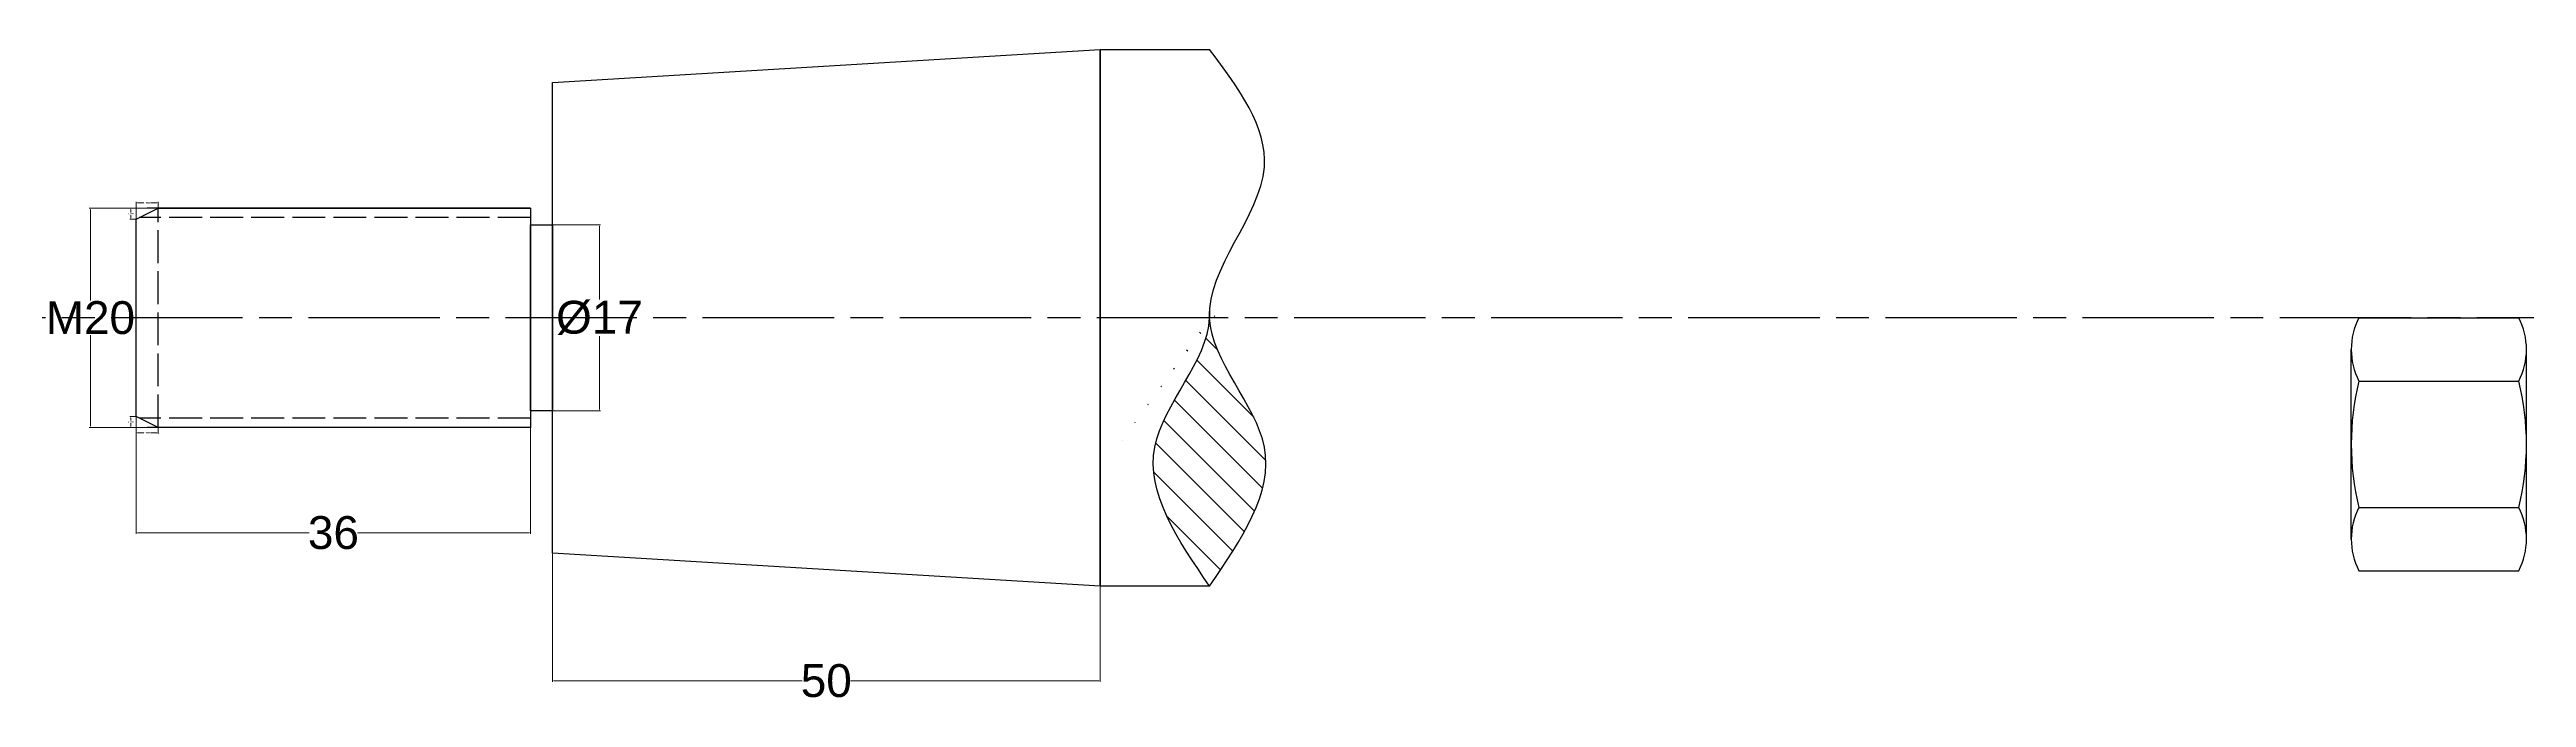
# Model space of a CAD drawing. Header units: inches. Extents: x -831 to 562, y -423 to 205.
# Drawn here: x 336 to 562.1, y 125.3 to 184.5 of the extents above; entities that cross this region are included whole.
import ezdxf

# ---------------------------------------------------------------- set-up
doc = ezdxf.new("R2010")
doc.units = ezdxf.units.IN
doc.header["$MEASUREMENT"] = 0
for name, pattern in [('AM_ISO02W050x2', [3.75, 3, -0.75]), ('AM_ISO08W050', [18, 12, -1.5, 3, -1.5]), ('AM_ISO08W050x2', [9, 6, -0.75, 1.5, -0.75])]:
    doc.linetypes.add(name, pattern=pattern)
doc.layers.add('AM_5', color=3, linetype='Continuous', lineweight=15)
doc.styles.get("Standard").update_dxf_attribs({"font": 'arial.ttf'})
doc.dimstyles.new('AM_ANSI$0', dxfattribs={"dimtxt": 0.12, "dimasz": 0.12, "dimexe": 0.1, "dimexo": 0.05, "dimgap": 0.06, "dimtad": 0, "dimtih": 1, "dimtoh": 1, "dimdec": 4, "dimzin": 7, "dimdsep": 46, "dimtxsty": 'Standard', "dimcen": 0, "dimclrd": 256, "dimclre": 256, "dimclrt": 2, "dimadec": 0, "dimazin": 2, "dimtp": 0.1, "dimtm": 0.1, "dimtfac": 0.71, "dimtdec": 4, "dimtofl": 0, "dimtmove": 0, "dimatfit": 3, "dimfxl": 1, "dimtolj": 1, "dimtzin": 7, "dimlwd": -1, "dimlwe": -1, "dimarcsym": 1})

# ---------------------------------------------------------------- blocks, each defined once
blk = doc.blocks.new('*D25')
at = {"layer": 'AM_5', "linetype": 'ByBlock', "transparency": 16777216}
for p, q in [((343.8734070405349, 169.0246814385515), (343.8734070405349, 170.5746814385515)), ((343.9934070405349, 170.4746814385515), (344.5635025384885, 170.4746814385515)), ((345.7534070405349, 170.4746814385515), (345.1833115425812, 170.4746814385515)), ((345.8734070405349, 170.0246814385515), (345.8734070405349, 170.5746814385515))]:
    blk.add_line(p, q, dxfattribs=at)
at = {"layer": 'AM_5', "transparency": 16777216}
for points in [[(343.9934070405349, 170.4946814385515), (343.9934070405349, 170.4546814385515), (343.8734070405349, 170.4746814385515)], [(345.7534070405349, 170.4946814385515), (345.7534070405349, 170.4546814385515), (345.8734070405349, 170.4746814385515)]]:
    blk.add_solid(points, dxfattribs=at)
at = {"layer": 'Defpoints', "color": 0, "transparency": 16777216}
for p in [(345.8734070405349, 170.4746814385515), (345.8734070405349, 169.9746814385515), (343.8734070405349, 168.9746814385515)]:
    blk.add_point(p, dxfattribs=at)
at = {"layer": 'AM_5', "color": 2, "transparency": 16777216, "insert": (344.8734070405349, 170.4746814385515), "char_height": 0.12, "attachment_point": 5}
blk.add_mtext('\\A1;2.0000', dxfattribs=at)
blk = doc.blocks.new('*D26')
at = {"layer": 'AM_5', "linetype": 'ByBlock', "transparency": 16777216}
for p, q in [((345.823407040535, 169.9746814385515), (343.2734070405351, 169.9746814385515)), ((343.3734070405351, 169.8546814385515), (343.3734070405351, 169.5959501970781)), ((343.823407040535, 168.9746814385515), (343.2734070405351, 168.9746814385515)), ((343.3734070405351, 169.0946814385515), (343.3734070405351, 169.3534126800249))]:
    blk.add_line(p, q, dxfattribs=at)
at = {"layer": 'AM_5', "transparency": 16777216}
for points in [[(343.3534070405351, 169.8546814385515), (343.3934070405351, 169.8546814385515), (343.3734070405351, 169.9746814385515)], [(343.3534070405351, 169.0946814385515), (343.3934070405351, 169.0946814385515), (343.3734070405351, 168.9746814385515)]]:
    blk.add_solid(points, dxfattribs=at)
at = {"layer": 'Defpoints', "color": 0, "transparency": 16777216}
for p in [(345.873407040535, 169.9746814385515), (343.3734070405351, 168.9746814385515), (343.873407040535, 168.9746814385515)]:
    blk.add_point(p, dxfattribs=at)
at = {"layer": 'AM_5', "color": 2, "transparency": 16777216, "insert": (343.3734070405351, 169.4746814385514), "char_height": 0.12, "attachment_point": 5}
blk.add_mtext('\\A1;1.0000', dxfattribs=at)
blk = doc.blocks.new('*D27')
at = {"layer": 'AM_5', "linetype": 'ByBlock', "transparency": 16777216}
for p, q in [((343.8734070405349, 150.9246814385515), (343.8734070405349, 149.3746814385515)), ((343.9934070405349, 149.4746814385515), (344.5635025384885, 149.4746814385515)), ((345.7534070405349, 149.4746814385515), (345.1833115425812, 149.4746814385515)), ((345.8734070405349, 149.9246814385515), (345.8734070405349, 149.3746814385515))]:
    blk.add_line(p, q, dxfattribs=at)
at = {"layer": 'AM_5', "transparency": 16777216}
for points in [[(343.9934070405349, 149.4946814385515), (343.9934070405349, 149.4546814385515), (343.8734070405349, 149.4746814385515)], [(345.7534070405349, 149.4946814385515), (345.7534070405349, 149.4546814385515), (345.8734070405349, 149.4746814385515)]]:
    blk.add_solid(points, dxfattribs=at)
at = {"layer": 'Defpoints', "color": 0, "transparency": 16777216}
for p in [(343.8734070405349, 150.9746814385515), (345.8734070405349, 149.9746814385515), (345.8734070405349, 149.4746814385515)]:
    blk.add_point(p, dxfattribs=at)
at = {"layer": 'AM_5', "color": 2, "transparency": 16777216, "insert": (344.8734070405349, 149.4746814385515), "char_height": 0.12, "attachment_point": 5}
blk.add_mtext('\\A1;2.0000', dxfattribs=at)
blk = doc.blocks.new('*D28')
at = {"layer": 'AM_5', "linetype": 'ByBlock', "transparency": 16777216}
for p, q in [((343.823407040535, 150.9746814385515), (343.2734070405351, 150.9746814385515)), ((345.823407040535, 149.9746814385515), (343.2734070405351, 149.9746814385515)), ((343.3734070405351, 150.8546814385515), (343.3734070405351, 150.5959501970781)), ((343.3734070405351, 150.0946814385515), (343.3734070405351, 150.3534126800249))]:
    blk.add_line(p, q, dxfattribs=at)
at = {"layer": 'AM_5', "transparency": 16777216}
for points in [[(343.3534070405351, 150.8546814385515), (343.3934070405351, 150.8546814385515), (343.3734070405351, 150.9746814385515)], [(343.3534070405351, 150.0946814385515), (343.3934070405351, 150.0946814385515), (343.3734070405351, 149.9746814385515)]]:
    blk.add_solid(points, dxfattribs=at)
at = {"layer": 'Defpoints', "color": 0, "transparency": 16777216}
for p in [(343.3734070405351, 150.9746814385515), (343.873407040535, 150.9746814385515), (345.873407040535, 149.9746814385515)]:
    blk.add_point(p, dxfattribs=at)
at = {"layer": 'AM_5', "color": 2, "transparency": 16777216, "insert": (343.3734070405351, 150.4746814385514), "char_height": 0.12, "attachment_point": 5}
blk.add_mtext('\\A1;1.0000', dxfattribs=at)
blk = doc.blocks.new('*D66')
at = {"layer": 'AM_5', "linetype": 'ByBlock', "transparency": 16777216}
for p, q in [((343.8734070405349, 150.9246814385515), (343.8734070405349, 140.2464945705664)), ((379.8734070405349, 149.9246814385515), (379.8734070405349, 140.2464945705664)), ((343.9934070405349, 140.3464945705664), (359.6667494689114, 140.3464945705664)), ((379.7534070405349, 140.3464945705664), (364.0800646121583, 140.3464945705664))]:
    blk.add_line(p, q, dxfattribs=at)
at = {"layer": 'AM_5', "transparency": 16777216}
for points in [[(343.9934070405349, 140.3664945705664), (343.9934070405349, 140.3264945705664), (343.8734070405349, 140.3464945705664)], [(379.7534070405349, 140.3664945705664), (379.7534070405349, 140.3264945705664), (379.8734070405349, 140.3464945705664)]]:
    blk.add_solid(points, dxfattribs=at)
at = {"layer": 'Defpoints', "color": 0, "transparency": 16777216}
for p in [(343.8734070405349, 150.9746814385515), (379.8734070405349, 149.9746814385515), (343.8734070405349, 140.3464945705664)]:
    blk.add_point(p, dxfattribs=at)
at = {"layer": 'AM_5', "color": 2, "transparency": 16777216, "insert": (361.8734070405349, 140.3464945705664), "char_height": 0.12, "attachment_point": 5}
blk.add_mtext('\\A1;{\\H3;36}', dxfattribs=at)
blk = doc.blocks.new('*D67')
at = {"layer": 'AM_5', "linetype": 'ByBlock', "transparency": 16777216}
for p, q in [((381.8734070405349, 138.4246814385515), (381.8734070405349, 126.7297005297045)), ((431.8734070405349, 135.4246814385515), (431.8734070405349, 126.7297005297045)), ((381.9934070405349, 126.8297005297045), (404.6698190459919, 126.8297005297045)), ((431.7534070405349, 126.8297005297045), (409.0769950350779, 126.8297005297045))]:
    blk.add_line(p, q, dxfattribs=at)
at = {"layer": 'AM_5', "transparency": 16777216}
for points in [[(381.9934070405349, 126.8497005297045), (381.9934070405349, 126.8097005297045), (381.8734070405349, 126.8297005297045)], [(431.7534070405349, 126.8497005297045), (431.7534070405349, 126.8097005297045), (431.8734070405349, 126.8297005297045)]]:
    blk.add_solid(points, dxfattribs=at)
at = {"layer": 'Defpoints', "color": 0, "transparency": 16777216}
for p in [(381.8734070405349, 138.4746814385515), (431.8734070405349, 135.4746814385515), (381.8734070405349, 126.8297005297045)]:
    blk.add_point(p, dxfattribs=at)
at = {"layer": 'AM_5', "color": 2, "transparency": 16777216, "insert": (406.8734070405349, 126.8297005297045), "char_height": 0.12, "attachment_point": 5}
blk.add_mtext('\\A1;{\\H3;50}', dxfattribs=at)
blk = doc.blocks.new('*D68')
at = {"layer": 'AM_5', "linetype": 'ByBlock', "transparency": 16777216}
for p, q in [((381.923407040535, 168.4746814385515), (386.2644399905499, 168.4746814385515)), ((386.1644399905499, 168.3546814385515), (386.1644399905499, 161.65030217525)), ((386.1644399905499, 151.5946814385515), (386.1644399905499, 158.299060701853)), ((381.923407040535, 151.4746814385515), (386.2644399905499, 151.4746814385515))]:
    blk.add_line(p, q, dxfattribs=at)
at = {"layer": 'AM_5', "transparency": 16777216}
for points in [[(386.1444399905499, 168.3546814385515), (386.1844399905499, 168.3546814385515), (386.1644399905499, 168.4746814385515)], [(386.1444399905499, 151.5946814385515), (386.1844399905499, 151.5946814385515), (386.1644399905499, 151.4746814385515)]]:
    blk.add_solid(points, dxfattribs=at)
at = {"layer": 'Defpoints', "color": 0, "transparency": 16777216}
for p in [(381.873407040535, 168.4746814385515), (381.873407040535, 151.4746814385515), (386.1644399905499, 151.4746814385515)]:
    blk.add_point(p, dxfattribs=at)
at = {"layer": 'AM_5', "color": 2, "transparency": 16777216, "insert": (386.1644399905499, 159.9746814385514), "char_height": 0.12, "attachment_point": 5}
blk.add_mtext('\\A1;{\\H3;%%C17}', dxfattribs=at)
blk = doc.blocks.new('*D69')
at = {"layer": 'AM_5', "linetype": 'ByBlock', "transparency": 16777216}
for p, q in [((345.823407040535, 169.9746814385515), (339.5827669048711, 169.9746814385515)), ((339.6827669048711, 169.8546814385515), (339.6827669048711, 161.5664004017166)), ((339.6827669048711, 150.0946814385515), (339.6827669048711, 158.3829624753864)), ((345.823407040535, 149.9746814385515), (339.5827669048711, 149.9746814385515))]:
    blk.add_line(p, q, dxfattribs=at)
at = {"layer": 'AM_5', "transparency": 16777216}
for points in [[(339.6627669048711, 169.8546814385515), (339.7027669048711, 169.8546814385515), (339.6827669048711, 169.9746814385515)], [(339.6627669048711, 150.0946814385515), (339.7027669048711, 150.0946814385515), (339.6827669048711, 149.9746814385515)]]:
    blk.add_solid(points, dxfattribs=at)
at = {"layer": 'Defpoints', "color": 0, "transparency": 16777216}
for p in [(345.873407040535, 169.9746814385515), (339.6827669048711, 149.9746814385515), (345.873407040535, 149.9746814385515)]:
    blk.add_point(p, dxfattribs=at)
at = {"layer": 'AM_5', "color": 2, "transparency": 16777216, "insert": (339.6827669048711, 159.9746814385514), "char_height": 0.12, "attachment_point": 5}
blk.add_mtext('\\A1;{\\H3;M20}', dxfattribs=at)

msp = doc.modelspace()

# ---------------------------------------------------------------- hatches: boundary and pattern name
h = msp.add_hatch()
h.set_pattern_fill('ANSI31', color=256, scale=16, angle=90)
h.set_pattern_definition([(135, (0, 0), (-1.414213562373095, -1.414213562373095), [])])
edge = h.paths.add_edge_path()
edge.add_spline(control_points=[(441.8734070405349, 135.4746814385515), (444.7826396206396, 139.7306536074489), (450.4218983022683, 147.9804333487995), (442.0547146044743, 155.9908628266979), (441.8734070405348, 159.9746814385512)], knot_values=[0, 0, 0, 0, 13.65273195134794, 26.4644661657878, 26.4644661657878, 26.4644661657878, 26.46446616578801], degree=3, periodic=0)
edge.add_spline(control_points=[(441.8734070405342, 159.9746814385382), (441.6920994765866, 155.9908628266894), (433.3249157788043, 147.9804333487951), (438.9641744604301, 139.7306536074489), (441.8734070405349, 135.4746814385515)], knot_values=[0, 1.4210854715202e-11, 1.4210854715202e-11, 1.4210854715202e-11, 12.81173421444007, 26.46446616578801, 26.46446616578801, 26.46446616578801, 26.46446616578801], degree=3, periodic=0)

# ---------------------------------------------------------------- linework, layer by layer
for p, q in [((381.8734070405349, 181.4746814385515), (431.8734070405349, 184.4746814385515)), ((381.8734070405349, 138.4746814385515), (381.8734070405349, 181.4746814385515)), ((379.8734070405349, 169.9746814385515), (344.8734070405349, 169.9746814385515)), ((441.8734070405349, 160.5506546660718), (441.8734070405349, 159.9746814385515)), ((546.8203651575138, 159.9746814385514), (561.4107763812818, 159.9746814385514)), ((546.1155707693979, 139.7674327844993), (546.1155707693978, 157.0879354763957)), ((546.1155707693985, 154.2011895142402), (546.1155707693983, 157.0879354763956)), ((562.1155707693978, 139.7674327844993), (562.1155707693978, 157.0879354763957)), ((546.1155707693985, 148.4276869852298), (546.1155707693985, 154.2011895142402)), ((546.8203651575137, 154.2011895142402), (561.410776381282, 154.2011895142404)), ((379.8734070405349, 149.9746814385515), (344.8734070405349, 149.9746814385515)), ((546.1155707693979, 142.6541841304477), (546.1155707693985, 148.4276869852298)), ((546.1155707693978, 139.7674327844993), (546.1155707693979, 142.6541841304477)), ((546.8203624888669, 142.6541841304477), (561.4107790499288, 142.6541841304476)), ((431.8734070405349, 135.4746814385515), (381.8734070405349, 138.4746814385515)), ((546.8203624888669, 136.8806814385514), (561.4107790499288, 136.8806814385514)), ((546.8203624888669, 136.8806814385514), (561.4107790499288, 136.8806814385514))]:
    msp.add_line(p, q)
at = {"linetype": 'AM_ISO02W050x2'}
for p, q in [((345.8734070405349, 149.9746814385515), (345.8734070405349, 169.9746814385515)), ((379.8734070405349, 169.1246814385515), (344.1734070405349, 169.1246814385515)), ((379.8734070405349, 150.8246814385515), (344.1734070405349, 150.8246814385515))]:
    msp.add_line(p, q, dxfattribs=at)
at = {"linetype": 'AM_ISO08W050'}
msp.add_xline((-37.9191939504328, 159.9746814385515), (-1, 0), dxfattribs=at)
at = {"linetype": 'AM_ISO08W050x2'}
msp.add_ray((-39.9191939504328, -304.1220942477439), (1, 0), dxfattribs=at)
for points in [[(431.8734070405349, 184.4746814385515), (431.8734070405349, 184.4746814385515), (431.8734070405349, 135.4746814385515), (431.8734070405349, 135.4746814385515)], [(379.8734070405349, 168.4746814385515), (381.8734070405349, 168.4746814385515), (381.8734070405349, 151.4746814385515), (379.8734070405349, 151.4746814385515)]]:
    msp.add_lwpolyline(points, close=True)
for points in [[(441.8734070405349, 135.4746814385515), (431.8734070405349, 135.4746814385515), (431.8734070405349, 184.4746814385515), (441.8734070405349, 184.4746814385515)], [(343.8734070405349, 151.9746814385515), (343.8734070405349, 168.9746814385515), (345.8734070405349, 169.9746814385515), (379.8734070405349, 169.9746814385515), (379.8734070405349, 149.9746814385515), (345.8734070405349, 149.9746814385515), (343.8734070405349, 150.9746814385515), (343.8734070405349, 151.9746814385515)]]:
    msp.add_lwpolyline(points)
for centre, radius, start, end in [((552.379835587931, 157.0879354763957), 6.264264818532623, 152.5594777276039, 207.4405222723961), ((555.8513059508646, 157.0879354763957), 6.264264818532623, 332.5594777276096, 27.44052227239609), ((570.1155707693979, 148.4276814385514), 24, 166.0802382021872, 193.9197353143808), ((538.1155707693979, 148.4276814385514), 24, 346.0802646856192, 13.91976179781282), ((552.379878689912, 139.7674327844993), 6.264307920514085, 152.5596269445647, 207.4403730554353), ((555.8512628488836, 139.7674327844993), 6.264307920514085, 332.5596269445647, 27.44037305543527)]:
    msp.add_arc(centre, radius, start, end)
msp.add_spline([(441.8734070405349, 135.4746814385515), (446.8734070405349, 148.1788968702638), (441.8734070405349, 159.9746814385515), (446.8734070405349, 173.7385095754381), (441.8734070405349, 184.4746814385515)], degree=3)
msp.add_open_spline([(441.8734070405349, 135.4746814385515), (438.9641744604301, 139.7306536074489), (433.3249157788013, 147.9804333487996), (441.8870695204364, 156.1775198719953), (441.8818963700248, 160.3584338005571), (441.8734070405347, 160.5506546660721)], degree=3, knots=[0, 0, 0, 0, 13.65273195134794, 26.46446616578801, 27.08113460703774, 27.08113460703774, 27.08113460703774, 27.08113460703774])

# ---------------------------------------------------------------- dimensions: what is measured, and where the dimension line sits
at = {"layer": 'AM_5'}
for base, p1, p2, angle, text, picture, middle in [((339.6827669048711, 149.9746814385515), (345.8734070405349, 169.9746814385515), (345.8734070405349, 149.9746814385515), 90.00000000000001, '{\\H3;M20}', '*D69', (339.6827669048711, 159.9746814385514)), ((386.1644399905499, 151.4746814385515), (381.8734070405349, 168.4746814385515), (381.8734070405349, 151.4746814385515), 90.00000000000006, '{\\H3;%%C17}', '*D68', (386.1644399905499, 159.9746814385514)), ((343.8734070405349, 140.3464945705664), (379.8734070405349, 149.9746814385515), (343.8734070405349, 150.9746814385515), 1.141101885463838e-14, '{\\H3;36}', '*D66', (361.8734070405349, 140.3464945705664)), ((381.8734070405349, 126.8297005297045), (431.8734070405349, 135.4746814385515), (381.8734070405349, 138.4746814385515), 1.141101885463838e-14, '{\\H3;50}', '*D67', (406.8734070405349, 126.8297005297045))]:
    dim = msp.add_linear_dim(base=base, p1=p1, p2=p2, angle=angle, text=text, dimstyle='AM_ANSI$0', override={"dimpost": ''}, dxfattribs=at)
    dim.commit()
    dim.dimension.update_dxf_attribs({"geometry": picture, "text_midpoint": middle})
for base, p1, p2, angle, picture, middle in [((343.3734070405351, 168.9746814385515), (345.8734070405349, 169.9746814385515), (343.8734070405349, 168.9746814385515), 90.00000000000001, '*D26', (343.3734070405351, 169.4746814385514)), ((345.8734070405349, 170.4746814385515), (343.8734070405349, 168.9746814385515), (345.8734070405349, 169.9746814385515), 1.141101885463838e-14, '*D25', (344.8734070405349, 170.4746814385515)), ((343.3734070405351, 150.9746814385515), (345.8734070405349, 149.9746814385515), (343.8734070405349, 150.9746814385515), 90.00000000000001, '*D28', (343.3734070405351, 150.4746814385514)), ((345.8734070405349, 149.4746814385515), (343.8734070405349, 150.9746814385515), (345.8734070405349, 149.9746814385515), 1.141101885463838e-14, '*D27', (344.8734070405349, 149.4746814385515))]:
    dim = msp.add_linear_dim(base=base, p1=p1, p2=p2, angle=angle, dimstyle='AM_ANSI$0', dxfattribs=at)
    dim.commit()
    dim.dimension.update_dxf_attribs({"geometry": picture, "text_midpoint": middle})

doc.saveas('drawing.dxf')
